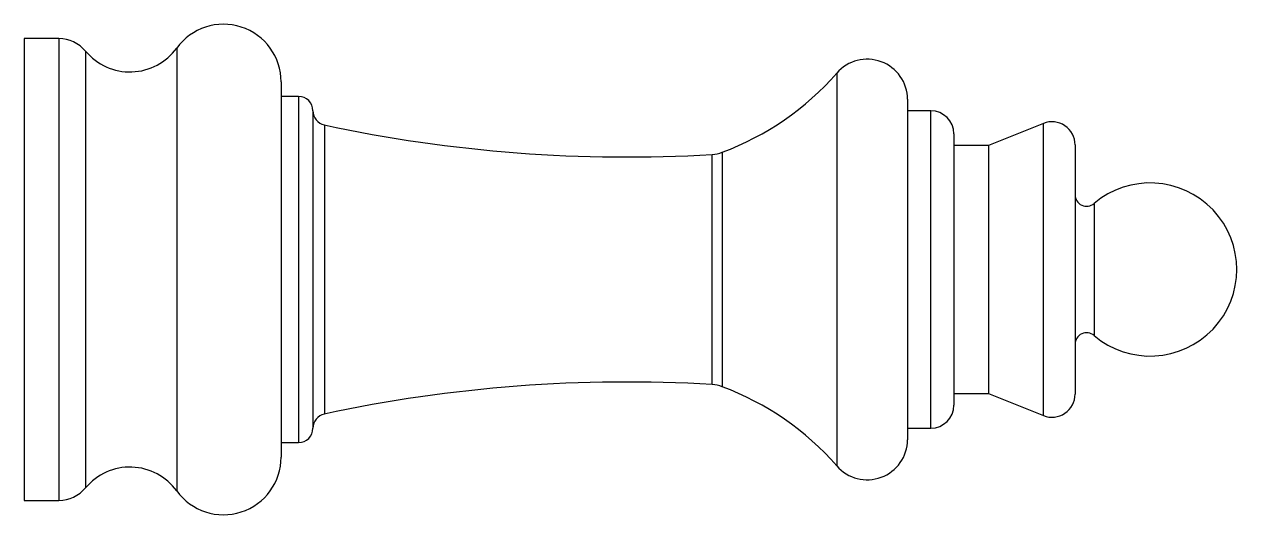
# Model space of a CAD drawing. Header units: millimetres. Extents: x -105 to 0, y -21 to 21.
import ezdxf

# ---------------------------------------------------------------- set-up
doc = ezdxf.new("R2010")
doc.units = ezdxf.units.MM

msp = doc.modelspace()

# ---------------------------------------------------------------- linework, layer by layer
at = {"color": 7, "linetype": 'Continuous', "lineweight": 25}
for p, q in [((-102, 20), (-105, 20)), ((-105, 20), (-105, -20)), ((-82.75, 16.25), (-82.75, -16.25)), ((-81.25, 15), (-82.75, 15)), ((-28.5, 14.75), (-28.5, -14.75)), ((-80, 13.75), (-80, -13.75)), ((-26.5, 13.75), (-28.5, 13.75)), ((-16.74, 12.65), (-21.5, 10.75)), ((-24.5, 11.75), (-24.5, -11.75)), ((-21.5, 10.75), (-24.5, 10.75)), ((-21.5, 10.75), (-21.5, -10.75)), ((-14, 10.8), (-14, -10.8)), ((-24.5, -10.75), (-21.5, -10.75)), ((-21.5, -10.75), (-16.74, -12.65)), ((-28.5, -13.75), (-26.5, -13.75)), ((-82.75, -15), (-81.25, -15)), ((-105, -20), (-102, -20))]:
    msp.add_line(p, q, dxfattribs=at)
at = {"color": 8, "linetype": 'Continuous', "lineweight": 25}
for p, q in [((-102, 20), (-102, -20)), ((-99.69, 18.92), (-99.69, -18.92)), ((-91.8, 19.18), (-91.8, -19.18)), ((-34.64, 17.02), (-34.64, -17.02)), ((-81.25, 15), (-81.25, -15)), ((-26.5, -13.75), (-26.5, 13.75)), ((-16.74, -12.65), (-16.74, 12.65)), ((-79.01, 12.53), (-79.01, -12.53)), ((-45.44, -9.97), (-45.44, 9.97)), ((-44.57, 10.16), (-44.57, -10.16)), ((-12.35, 5.72), (-12.35, -5.72))]:
    msp.add_line(p, q, dxfattribs=at)
at = {"color": 7, "linetype": 'Continuous', "lineweight": 25}
for centre, radius, start, end in [((-87.75, 16.25), 5, 0, 144.088), ((-102, 17), 3, 39.7491, 90), ((-95.85, 22.12), 5, 219.7491, 324.088), ((-32, 14.72), 3.5, 0.5418, 138.9039), ((-53.1, 33.12), 24.5, 290.3831, 318.9039), ((-81.25, 13.75), 1.25, 0, 90), ((-78.75, 13.75), 1.25, 180, 257.9088), ((-26.5, 11.75), 2, 0, 90), ((-16, 10.8), 2, 0, 111.8014), ((-52.83, 134.75), 125, 257.9088, 273.3907), ((-45.61, 12.97), 3, 273.3907, 290.3831), ((-7.5, 0), 7.5, 229.6798, 130.3202), ((-13, 6.48), 1, 180, 310.3202), ((-13, -6.48), 1, 49.6798, 180), ((-52.83, -134.75), 125, 86.6093, 102.0912), ((-45.61, -12.97), 3, 69.6169, 86.6093), ((-53.1, -33.12), 24.5, 41.0961, 69.6169), ((-16, -10.8), 2, 248.1986, 0), ((-78.75, -13.75), 1.25, 102.0912, 180), ((-26.5, -11.75), 2, 270, 0), ((-81.25, -13.75), 1.25, 270, 0), ((-32, -14.72), 3.5, 221.0961, 359.4582), ((-87.75, -16.25), 5, 215.912, 0), ((-95.85, -22.12), 5, 35.912, 140.2509), ((-102, -17), 3, 270, 320.2509)]:
    msp.add_arc(centre, radius, start, end, dxfattribs=at)

doc.saveas('drawing.dxf')
